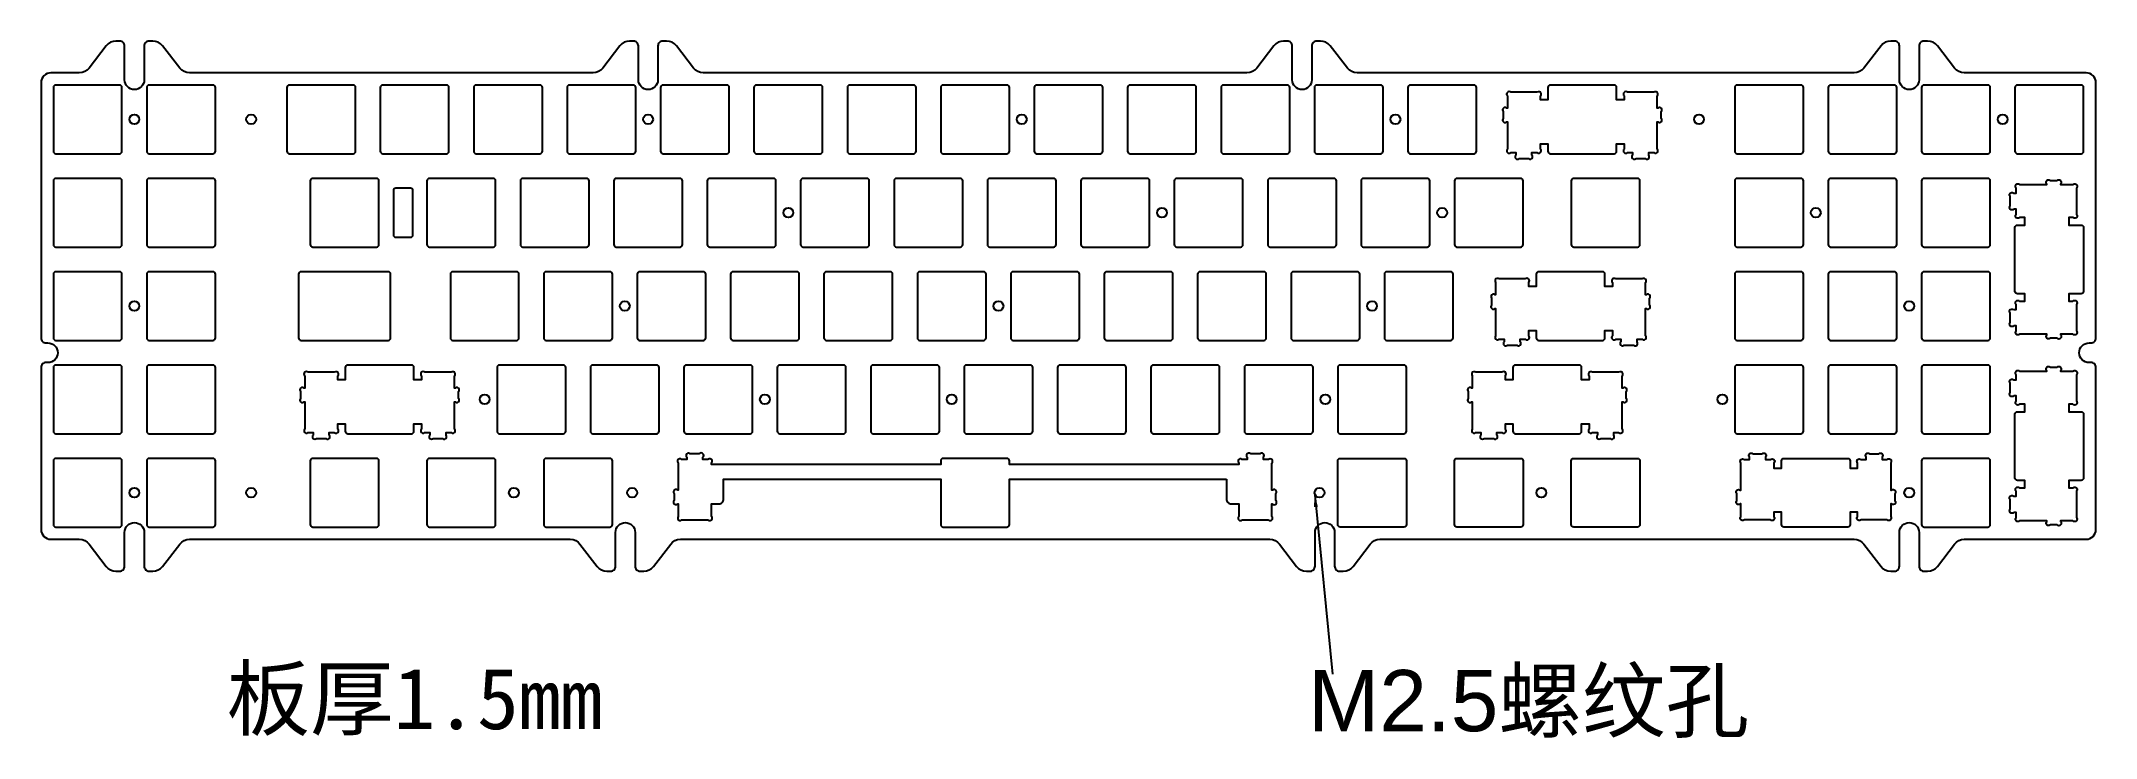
# Model space of a CAD drawing. Header units: millimetres. Extents: x 76 to 495, y 18 to 160.
import ezdxf

# ---------------------------------------------------------------- set-up
doc = ezdxf.new("R2010")
doc.units = ezdxf.units.MM
doc.styles.get("Standard").update_dxf_attribs({"font": 'arial.ttf'})
doc.dimstyles.new('ISO-25', dxfattribs={"dimtxt": 2.5, "dimasz": 2.5, "dimexe": 1.25, "dimexo": 0.625, "dimtad": 1, "dimtxsty": 'Standard', "dimcen": 2.5, "dimadec": 0, "dimazin": 0, "dimtfac": 1, "dimtmove": 0, "dimatfit": 3, "dimfxl": 1, "dimarcsym": 0})

msp = doc.modelspace()

# ---------------------------------------------------------------- linework, layer by layer
at = {"color": 7, "linetype": 'Continuous', "lineweight": 25}
for points in [[(494.82, 107.4), (494.82, 151.3, 0.414214), (492.82, 153.3), (467.98, 153.3, -0.232852), (466, 154.27), (462.5, 158.82, 0.232852), (460.51, 159.8), (459.75, 159.8, 0.414214), (458.75, 158.8), (458.75, 151.9, -1), (454.75, 151.9), (454.75, 158.8, 0.414214), (453.75, 159.8), (452.98, 159.8, 0.232852), (451, 158.82), (447.5, 154.27, -0.232852), (445.51, 153.3), (344.15, 153.3, -0.232852), (342.17, 154.27), (338.67, 158.82, 0.232852), (336.69, 159.8), (335.92, 159.8, 0.414214), (334.92, 158.8), (334.92, 151.9, -1), (330.92, 151.9), (330.92, 158.8, 0.414214), (329.92, 159.8), (329.15, 159.8, 0.232852), (327.17, 158.82), (323.67, 154.27, -0.232852), (321.69, 153.3), (210.8, 153.3, -0.232852), (208.82, 154.27), (205.32, 158.82, 0.232852), (203.34, 159.8), (202.57, 159.8, 0.414214), (201.57, 158.8), (201.57, 151.9, -1), (197.57, 151.9), (197.57, 158.8, 0.414214), (196.57, 159.8), (195.8, 159.8, 0.232852), (193.82, 158.82), (190.32, 154.27, -0.232852), (188.34, 153.3), (106.03, 153.3, -0.232852), (104.05, 154.27), (100.55, 158.82, 0.232852), (98.56, 159.8), (97.8, 159.8, 0.414214), (96.8, 158.8), (96.8, 151.9, -1), (92.8, 151.9), (92.8, 158.8, 0.414214), (91.8, 159.8), (91.03, 159.8, 0.232852), (89.05, 158.82), (85.55, 154.27, -0.232852), (83.56, 153.3), (77.77, 153.3, 0.414214), (75.77, 151.3), (75.77, 107.4)], [(75.77, 107.4), (75.77, 99.17, 0.414214), (76.77, 98.17), (77.17, 98.17, -1), (77.17, 94.17), (76.77, 94.17, 0.414214), (75.77, 93.17), (75.77, 84.94)], [(494.82, 84.94), (494.82, 93.17, 0.414214), (493.82, 94.17), (493.42, 94.17, -1), (493.42, 98.17), (493.82, 98.17, 0.414214), (494.82, 99.17), (494.82, 107.4)], [(75.77, 84.94), (75.77, 60.1, 0.414214), (77.77, 58.1), (83.56, 58.1, -0.232852), (85.55, 57.12), (89.05, 52.57, 0.232852), (91.03, 51.6), (91.8, 51.6, 0.414214), (92.8, 52.6), (92.8, 59.5, -1), (96.8, 59.5), (96.8, 52.6, 0.414214), (97.8, 51.6), (98.56, 51.6, 0.232852), (100.55, 52.57), (104.05, 57.12, -0.232852), (106.03, 58.1), (183.69, 58.1, -0.232852), (185.67, 57.12), (189.17, 52.57, 0.232852), (191.15, 51.6), (191.92, 51.6, 0.414214), (192.92, 52.6), (192.92, 59.5, -1), (196.92, 59.5), (196.92, 52.6, 0.414214), (197.92, 51.6), (198.69, 51.6, 0.232852), (200.67, 52.57), (204.17, 57.12, -0.232852), (206.15, 58.1), (326.34, 58.1, -0.232852), (328.32, 57.12), (331.82, 52.57, 0.232852), (333.8, 51.6), (334.57, 51.6, 0.414214), (335.57, 52.6), (335.57, 59.5, -1), (339.57, 59.5), (339.57, 52.6, 0.414214), (340.57, 51.6), (341.34, 51.6, 0.232852), (343.32, 52.57), (346.82, 57.12, -0.232852), (348.8, 58.1), (445.51, 58.1, -0.232852), (447.5, 57.12), (451, 52.57, 0.232852), (452.98, 51.6), (453.75, 51.6, 0.414214), (454.75, 52.6), (454.75, 59.5, -1), (458.75, 59.5), (458.75, 52.6, 0.414214), (459.75, 51.6), (460.51, 51.6, 0.232852), (462.5, 52.57), (466, 57.12, -0.232852), (467.98, 58.1), (492.82, 58.1, 0.414214), (494.82, 60.1), (494.82, 84.94)]]:
    msp.add_lwpolyline(points, format="xyb", dxfattribs=at)
for points in [[(78.77, 150.8, 0.414214), (78.27, 150.3), (78.27, 137.3, 0.414214), (78.77, 136.8), (91.77, 136.8, 0.414214), (92.27, 137.3), (92.27, 150.3, 0.414214), (91.77, 150.8)], [(97.32, 137.3, 0.414214), (97.82, 136.8), (110.82, 136.8, 0.414214), (111.32, 137.3), (111.32, 150.3, 0.414214), (110.82, 150.8), (97.82, 150.8, 0.414214), (97.32, 150.3)], [(125.9, 137.3, 0.414214), (126.4, 136.8), (139.4, 136.8, 0.414214), (139.9, 137.3), (139.9, 150.3, 0.414214), (139.4, 150.8), (126.4, 150.8, 0.414214), (125.9, 150.3)], [(144.95, 137.3, 0.414214), (145.45, 136.8), (158.45, 136.8, 0.414214), (158.95, 137.3), (158.95, 150.3, 0.414214), (158.45, 150.8), (145.45, 150.8, 0.414214), (144.95, 150.3)], [(164, 137.3, 0.414214), (164.5, 136.8), (177.5, 136.8, 0.414214), (178, 137.3), (178, 150.3, 0.414214), (177.5, 150.8), (164.5, 150.8, 0.414214), (164, 150.3)], [(183.55, 150.8, 0.414214), (183.05, 150.3), (183.05, 137.3, 0.414214), (183.55, 136.8), (196.55, 136.8, 0.414214), (197.05, 137.3), (197.05, 150.3, 0.414214), (196.55, 150.8)], [(202.1, 137.3, 0.414214), (202.6, 136.8), (215.6, 136.8, 0.414214), (216.1, 137.3), (216.1, 150.3, 0.414214), (215.6, 150.8), (202.6, 150.8, 0.414214), (202.1, 150.3)], [(221.15, 137.3, 0.414214), (221.65, 136.8), (234.65, 136.8, 0.414214), (235.15, 137.3), (235.15, 150.3, 0.414214), (234.65, 150.8), (221.65, 150.8, 0.414214), (221.15, 150.3)], [(240.2, 137.3, 0.414214), (240.7, 136.8), (253.7, 136.8, 0.414214), (254.2, 137.3), (254.2, 150.3, 0.414214), (253.7, 150.8), (240.7, 150.8, 0.414214), (240.2, 150.3)], [(259.25, 137.3, 0.414214), (259.75, 136.8), (272.75, 136.8, 0.414214), (273.25, 137.3), (273.25, 150.3, 0.414214), (272.75, 150.8), (259.75, 150.8, 0.414214), (259.25, 150.3)], [(278.3, 137.3, 0.414214), (278.8, 136.8), (291.8, 136.8, 0.414214), (292.3, 137.3), (292.3, 150.3, 0.414214), (291.8, 150.8), (278.8, 150.8, 0.414214), (278.3, 150.3)], [(297.35, 137.3, 0.414214), (297.85, 136.8), (310.85, 136.8, 0.414214), (311.35, 137.3), (311.35, 150.3, 0.414214), (310.85, 150.8), (297.85, 150.8, 0.414214), (297.35, 150.3)], [(316.9, 150.8, 0.414214), (316.4, 150.3), (316.4, 137.3, 0.414214), (316.9, 136.8), (329.9, 136.8, 0.414214), (330.4, 137.3), (330.4, 150.3, 0.414214), (329.9, 150.8)], [(335.45, 137.3, 0.414214), (335.95, 136.8), (348.95, 136.8, 0.414214), (349.45, 137.3), (349.45, 150.3, 0.414214), (348.95, 150.8), (335.95, 150.8, 0.414214), (335.45, 150.3)], [(354.5, 137.3, 0.414214), (355, 136.8), (368, 136.8, 0.414214), (368.5, 137.3), (368.5, 150.3, 0.414214), (368, 150.8), (355, 150.8, 0.414214), (354.5, 150.3)], [(421.17, 137.3, 0.414214), (421.67, 136.8), (434.67, 136.8, 0.414214), (435.17, 137.3), (435.17, 150.3, 0.414214), (434.67, 150.8), (421.67, 150.8, 0.414214), (421.17, 150.3)], [(440.72, 150.8, 0.414214), (440.22, 150.3), (440.22, 137.3, 0.414214), (440.72, 136.8), (453.72, 136.8, 0.414214), (454.22, 137.3), (454.22, 150.3, 0.414214), (453.72, 150.8)], [(459.27, 137.3, 0.414214), (459.77, 136.8), (472.77, 136.8, 0.414214), (473.27, 137.3), (473.27, 150.3, 0.414214), (472.77, 150.8), (459.77, 150.8, 0.414214), (459.27, 150.3)], [(478.32, 137.3, 0.414214), (478.82, 136.8), (491.82, 136.8, 0.414214), (492.32, 137.3), (492.32, 150.3, 0.414214), (491.82, 150.8), (478.82, 150.8, 0.414214), (478.32, 150.3)], [(78.27, 118.25, 0.414214), (78.77, 117.75), (91.77, 117.75, 0.414214), (92.27, 118.25), (92.27, 131.25, 0.414214), (91.77, 131.75), (78.77, 131.75, 0.414214), (78.27, 131.25)], [(97.32, 118.25, 0.414214), (97.82, 117.75), (110.82, 117.75, 0.414214), (111.32, 118.25), (111.32, 131.25, 0.414214), (110.82, 131.75), (97.82, 131.75, 0.414214), (97.32, 131.25)], [(130.66, 118.25, 0.414214), (131.16, 117.75), (144.16, 117.75, 0.414214), (144.66, 118.25), (144.66, 131.25, 0.414214), (144.16, 131.75), (131.16, 131.75, 0.414214), (130.66, 131.25)], [(154.47, 118.25, 0.414214), (154.97, 117.75), (167.97, 117.75, 0.414214), (168.47, 118.25), (168.47, 131.25, 0.414214), (167.97, 131.75), (154.97, 131.75, 0.414214), (154.47, 131.25)], [(173.52, 118.25, 0.414214), (174.02, 117.75), (187.02, 117.75, 0.414214), (187.52, 118.25), (187.52, 131.25, 0.414214), (187.02, 131.75), (174.02, 131.75, 0.414214), (173.52, 131.25)], [(192.57, 118.25, 0.414214), (193.07, 117.75), (206.07, 117.75, 0.414214), (206.57, 118.25), (206.57, 131.25, 0.414214), (206.07, 131.75), (193.07, 131.75, 0.414214), (192.57, 131.25)], [(211.62, 118.25, 0.414214), (212.12, 117.75), (225.12, 117.75, 0.414214), (225.62, 118.25), (225.62, 131.25, 0.414214), (225.12, 131.75), (212.12, 131.75, 0.414214), (211.62, 131.25)], [(230.67, 118.25, 0.414214), (231.17, 117.75), (244.17, 117.75, 0.414214), (244.67, 118.25), (244.67, 131.25, 0.414214), (244.17, 131.75), (231.17, 131.75, 0.414214), (230.67, 131.25)], [(249.72, 118.25, 0.414214), (250.22, 117.75), (263.22, 117.75, 0.414214), (263.72, 118.25), (263.72, 131.25, 0.414214), (263.22, 131.75), (250.22, 131.75, 0.414214), (249.72, 131.25)], [(268.77, 118.25, 0.414214), (269.27, 117.75), (282.27, 117.75, 0.414214), (282.77, 118.25), (282.77, 131.25, 0.414214), (282.27, 131.75), (269.27, 131.75, 0.414214), (268.77, 131.25)], [(287.82, 118.25, 0.414214), (288.32, 117.75), (301.32, 117.75, 0.414214), (301.82, 118.25), (301.82, 131.25, 0.414214), (301.32, 131.75), (288.32, 131.75, 0.414214), (287.82, 131.25)], [(306.87, 118.25, 0.414214), (307.37, 117.75), (320.37, 117.75, 0.414214), (320.87, 118.25), (320.87, 131.25, 0.414214), (320.37, 131.75), (307.37, 131.75, 0.414214), (306.87, 131.25)], [(325.92, 118.25, 0.414214), (326.42, 117.75), (339.42, 117.75, 0.414214), (339.92, 118.25), (339.92, 131.25, 0.414214), (339.42, 131.75), (326.42, 131.75, 0.414214), (325.92, 131.25)], [(344.97, 118.25, 0.414214), (345.47, 117.75), (358.47, 117.75, 0.414214), (358.97, 118.25), (358.97, 131.25, 0.414214), (358.47, 131.75), (345.47, 131.75, 0.414214), (344.97, 131.25)], [(364.02, 118.25, 0.414214), (364.52, 117.75), (377.52, 117.75, 0.414214), (378.02, 118.25), (378.02, 131.25, 0.414214), (377.52, 131.75), (364.52, 131.75, 0.414214), (364.02, 131.25)], [(387.83, 118.25, 0.414214), (388.33, 117.75), (401.33, 117.75, 0.414214), (401.83, 118.25), (401.83, 131.25, 0.414214), (401.33, 131.75), (388.33, 131.75, 0.414214), (387.83, 131.25)], [(421.17, 118.25, 0.414214), (421.67, 117.75), (434.67, 117.75, 0.414214), (435.17, 118.25), (435.17, 131.25, 0.414214), (434.67, 131.75), (421.67, 131.75, 0.414214), (421.17, 131.25)], [(440.22, 118.25, 0.414214), (440.72, 117.75), (453.72, 117.75, 0.414214), (454.22, 118.25), (454.22, 131.25, 0.414214), (453.72, 131.75), (440.72, 131.75, 0.414214), (440.22, 131.25)], [(459.27, 118.25, 0.414214), (459.77, 117.75), (472.77, 117.75, 0.414214), (473.27, 118.25), (473.27, 131.25, 0.414214), (472.77, 131.75), (459.77, 131.75, 0.414214), (459.27, 131.25)], [(91.77, 98.7, 0.414214), (92.27, 99.2), (92.27, 112.2, 0.414214), (91.77, 112.7), (78.77, 112.7, 0.414214), (78.27, 112.2), (78.27, 99.2, 0.414214), (78.77, 98.7)], [(97.32, 99.2, 0.414214), (97.82, 98.7), (110.82, 98.7, 0.414214), (111.32, 99.2), (111.32, 112.2, 0.414214), (110.82, 112.7), (97.82, 112.7, 0.414214), (97.32, 112.2)], [(128.78, 112.7, 0.414214), (128.28, 112.2), (128.28, 99.2, 0.414214), (128.78, 98.7), (146.54, 98.7, 0.414214), (147.04, 99.2), (147.04, 112.2, 0.414214), (146.54, 112.7)], [(159.23, 99.2, 0.414214), (159.73, 98.7), (172.73, 98.7, 0.414214), (173.23, 99.2), (173.23, 112.2, 0.414214), (172.73, 112.7), (159.73, 112.7, 0.414214), (159.23, 112.2)], [(178.28, 99.2, 0.414214), (178.78, 98.7), (191.78, 98.7, 0.414214), (192.28, 99.2), (192.28, 112.2, 0.414214), (191.78, 112.7), (178.78, 112.7, 0.414214), (178.28, 112.2)], [(197.33, 99.2, 0.414214), (197.83, 98.7), (210.83, 98.7, 0.414214), (211.33, 99.2), (211.33, 112.2, 0.414214), (210.83, 112.7), (197.83, 112.7, 0.414214), (197.33, 112.2)], [(216.38, 99.2, 0.414214), (216.88, 98.7), (229.88, 98.7, 0.414214), (230.38, 99.2), (230.38, 112.2, 0.414214), (229.88, 112.7), (216.88, 112.7, 0.414214), (216.38, 112.2)], [(235.43, 99.2, 0.414214), (235.93, 98.7), (248.93, 98.7, 0.414214), (249.43, 99.2), (249.43, 112.2, 0.414214), (248.93, 112.7), (235.93, 112.7, 0.414214), (235.43, 112.2)], [(254.48, 99.2, 0.414214), (254.98, 98.7), (267.98, 98.7, 0.414214), (268.48, 99.2), (268.48, 112.2, 0.414214), (267.98, 112.7), (254.98, 112.7, 0.414214), (254.48, 112.2)], [(273.53, 99.2, 0.414214), (274.03, 98.7), (287.03, 98.7, 0.414214), (287.53, 99.2), (287.53, 112.2, 0.414214), (287.03, 112.7), (274.03, 112.7, 0.414214), (273.53, 112.2)], [(292.58, 99.2, 0.414214), (293.08, 98.7), (306.08, 98.7, 0.414214), (306.58, 99.2), (306.58, 112.2, 0.414214), (306.08, 112.7), (293.08, 112.7, 0.414214), (292.58, 112.2)], [(311.63, 99.2, 0.414214), (312.13, 98.7), (325.13, 98.7, 0.414214), (325.63, 99.2), (325.63, 112.2, 0.414214), (325.13, 112.7), (312.13, 112.7, 0.414214), (311.63, 112.2)], [(330.68, 99.2, 0.414214), (331.18, 98.7), (344.18, 98.7, 0.414214), (344.68, 99.2), (344.68, 112.2, 0.414214), (344.18, 112.7), (331.18, 112.7, 0.414214), (330.68, 112.2)], [(349.73, 99.2, 0.414214), (350.23, 98.7), (363.23, 98.7, 0.414214), (363.73, 99.2), (363.73, 112.2, 0.414214), (363.23, 112.7), (350.23, 112.7, 0.414214), (349.73, 112.2)], [(421.17, 99.2, 0.414214), (421.67, 98.7), (434.67, 98.7, 0.414214), (435.17, 99.2), (435.17, 112.2, 0.414214), (434.67, 112.7), (421.67, 112.7, 0.414214), (421.17, 112.2)], [(440.22, 99.2, 0.414214), (440.72, 98.7), (453.72, 98.7, 0.414214), (454.22, 99.2), (454.22, 112.2, 0.414214), (453.72, 112.7), (440.72, 112.7, 0.414214), (440.22, 112.2)], [(459.27, 99.2, 0.414214), (459.77, 98.7), (472.77, 98.7, 0.414214), (473.27, 99.2), (473.27, 112.2, 0.414214), (472.77, 112.7), (459.77, 112.7, 0.414214), (459.27, 112.2)], [(78.27, 80.15, 0.414214), (78.77, 79.65), (91.77, 79.65, 0.414214), (92.27, 80.15), (92.27, 93.15, 0.414214), (91.77, 93.65), (78.77, 93.65, 0.414214), (78.27, 93.15)], [(97.32, 80.15, 0.414214), (97.82, 79.65), (110.82, 79.65, 0.414214), (111.32, 80.15), (111.32, 93.15, 0.414214), (110.82, 93.65), (97.82, 93.65, 0.414214), (97.32, 93.15)], [(168.76, 80.15, 0.414214), (169.26, 79.65), (182.26, 79.65, 0.414214), (182.76, 80.15), (182.76, 93.15, 0.414214), (182.26, 93.65), (169.26, 93.65, 0.414214), (168.76, 93.15)], [(187.81, 80.15, 0.414214), (188.31, 79.65), (201.31, 79.65, 0.414214), (201.81, 80.15), (201.81, 93.15, 0.414214), (201.31, 93.65), (188.31, 93.65, 0.414214), (187.81, 93.15)], [(206.86, 80.15, 0.414214), (207.36, 79.65), (220.36, 79.65, 0.414214), (220.86, 80.15), (220.86, 93.15, 0.414214), (220.36, 93.65), (207.36, 93.65, 0.414214), (206.86, 93.15)], [(225.91, 80.15, 0.414214), (226.41, 79.65), (239.41, 79.65, 0.414214), (239.91, 80.15), (239.91, 93.15, 0.414214), (239.41, 93.65), (226.41, 93.65, 0.414214), (225.91, 93.15)], [(244.96, 80.15, 0.414214), (245.46, 79.65), (258.46, 79.65, 0.414214), (258.96, 80.15), (258.96, 93.15, 0.414214), (258.46, 93.65), (245.46, 93.65, 0.414214), (244.96, 93.15)], [(264.01, 80.15, 0.414214), (264.51, 79.65), (277.51, 79.65, 0.414214), (278.01, 80.15), (278.01, 93.15, 0.414214), (277.51, 93.65), (264.51, 93.65, 0.414214), (264.01, 93.15)], [(283.06, 80.15, 0.414214), (283.56, 79.65), (296.56, 79.65, 0.414214), (297.06, 80.15), (297.06, 93.15, 0.414214), (296.56, 93.65), (283.56, 93.65, 0.414214), (283.06, 93.15)], [(302.11, 80.15, 0.414214), (302.61, 79.65), (315.61, 79.65, 0.414214), (316.11, 80.15), (316.11, 93.15, 0.414214), (315.61, 93.65), (302.61, 93.65, 0.414214), (302.11, 93.15)], [(321.16, 80.15, 0.414214), (321.66, 79.65), (334.66, 79.65, 0.414214), (335.16, 80.15), (335.16, 93.15, 0.414214), (334.66, 93.65), (321.66, 93.65, 0.414214), (321.16, 93.15)], [(340.21, 80.15, 0.414214), (340.71, 79.65), (353.71, 79.65, 0.414214), (354.21, 80.15), (354.21, 93.15, 0.414214), (353.71, 93.65), (340.71, 93.65, 0.414214), (340.21, 93.15)], [(421.17, 80.15, 0.414214), (421.67, 79.65), (434.67, 79.65, 0.414214), (435.17, 80.15), (435.17, 93.15, 0.414214), (434.67, 93.65), (421.67, 93.65, 0.414214), (421.17, 93.15)], [(440.22, 80.15, 0.414214), (440.72, 79.65), (453.72, 79.65, 0.414214), (454.22, 80.15), (454.22, 93.15, 0.414214), (453.72, 93.65), (440.72, 93.65, 0.414214), (440.22, 93.15)], [(459.27, 80.15, 0.414214), (459.77, 79.65), (472.77, 79.65, 0.414214), (473.27, 80.15), (473.27, 93.15, 0.414214), (472.77, 93.65), (459.77, 93.65, 0.414214), (459.27, 93.15)], [(92.27, 74.1, 0.414214), (91.77, 74.6), (78.77, 74.6, 0.414214), (78.27, 74.1), (78.27, 61.1, 0.414214), (78.77, 60.6), (91.77, 60.6, 0.414214), (92.27, 61.1)], [(110.82, 60.6, 0.414214), (111.32, 61.1), (111.32, 74.1, 0.414214), (110.82, 74.6), (97.82, 74.6, 0.414214), (97.32, 74.1), (97.32, 61.1, 0.414214), (97.82, 60.6)], [(130.66, 61.1, 0.414214), (131.16, 60.6), (144.16, 60.6, 0.414214), (144.66, 61.1), (144.66, 74.1, 0.414214), (144.16, 74.6), (131.16, 74.6, 0.414214), (130.66, 74.1)], [(154.47, 61.1, 0.414214), (154.97, 60.6), (167.97, 60.6, 0.414214), (168.47, 61.1), (168.47, 74.1, 0.414214), (167.97, 74.6), (154.97, 74.6, 0.414214), (154.47, 74.1)], [(178.28, 61.1, 0.414214), (178.78, 60.6), (191.78, 60.6, 0.414214), (192.28, 61.1), (192.28, 74.1, 0.414214), (191.78, 74.6), (178.78, 74.6, 0.414214), (178.28, 74.1)], [(354.21, 61.1, -0.414214), (353.71, 60.6), (340.71, 60.6, -0.414214), (340.21, 61.1), (340.21, 74.1, -0.414214), (340.71, 74.6), (353.71, 74.6, -0.414214), (354.21, 74.1)], [(378.02, 61.1, -0.414214), (377.52, 60.6), (364.52, 60.6, -0.414214), (364.02, 61.1), (364.02, 74.1, -0.414214), (364.52, 74.6), (377.52, 74.6, -0.414214), (378.02, 74.1)], [(401.83, 61.1, -0.414214), (401.33, 60.6), (388.33, 60.6, -0.414214), (387.83, 61.1), (387.83, 74.1, -0.414214), (388.33, 74.6), (401.33, 74.6, -0.414214), (401.83, 74.1)], [(472.77, 60.6, 0.414214), (473.27, 61.1), (473.27, 74.1, 0.414214), (472.77, 74.6), (459.77, 74.6, 0.414214), (459.27, 74.1), (459.27, 61.1, 0.414214), (459.77, 60.6)]]:
    msp.add_lwpolyline(points, format="xyb", close=True, dxfattribs=at)
at = {"color": 3}
for points in [[(398.6, 137.73, 1), (399.3, 137.03), (400.32, 137.03), (400.32, 136.53, 1), (401.03, 135.83), (402.91, 135.83, 1.000141), (403.62, 136.53), (403.62, 137.03), (404.64, 137.03, 1.000141), (405.35, 137.73), (405.35, 143.3), (405.46, 143.3, 1.000099), (406.17, 144), (406.17, 145.39, 1.000099), (405.46, 146.09), (405.35, 146.09), (405.35, 148.62, 1.000141), (404.64, 149.33), (399.3, 149.33, 1), (398.6, 148.62), (398.6, 147.8), (397.07, 147.8), (397.07, 150.3, 0.414214), (396.57, 150.8), (383.57, 150.8, 0.414214), (383.07, 150.3), (383.07, 147.8), (381.55, 147.8), (381.55, 148.62, 1), (380.84, 149.33), (375.5, 149.33, 1), (374.8, 148.62), (374.8, 146.09), (374.68, 146.09, 1), (373.97, 145.39), (373.97, 144, 1), (374.68, 143.3), (374.8, 143.3), (374.8, 137.73, 1), (375.5, 137.03), (376.52, 137.03), (376.52, 136.53, 1), (377.23, 135.83), (379.11, 135.83, 1.000141), (379.82, 136.53), (379.82, 137.03), (380.84, 137.03, 1), (381.55, 137.73), (381.55, 138.8), (383.07, 138.8), (383.07, 137.3, 0.414214), (383.57, 136.8), (396.57, 136.8, 0.414214), (397.07, 137.3), (397.07, 138.8), (398.6, 138.8)], [(479.26, 123.75, -1), (478.55, 124.45), (478.55, 125.47), (478.06, 125.47, -1), (477.35, 126.18), (477.35, 128.06, -1.000141), (478.06, 128.77), (478.55, 128.77), (478.55, 129.79, -1.000141), (479.26, 130.5), (484.82, 130.5), (484.82, 130.61, -1.000099), (485.53, 131.32), (486.91, 131.32, -1.000099), (487.62, 130.61), (487.62, 130.5), (490.14, 130.5, -1.000141), (490.85, 129.79), (490.85, 124.45, -1), (490.14, 123.75), (489.32, 123.75), (489.32, 122.22), (491.82, 122.22, -0.414214), (492.32, 121.72), (492.32, 108.72, -0.414214), (491.82, 108.22), (489.32, 108.22), (489.32, 106.7), (490.14, 106.7, -1), (490.85, 105.99), (490.85, 100.65, -1), (490.14, 99.95), (487.62, 99.95), (487.62, 99.83, -1), (486.91, 99.12), (485.53, 99.12, -1), (484.82, 99.83), (484.82, 99.95), (479.26, 99.95, -1), (478.55, 100.65), (478.55, 101.67), (478.06, 101.67, -1), (477.35, 102.38), (477.35, 104.26, -1.000141), (478.06, 104.97), (478.55, 104.97), (478.55, 105.99, -1), (479.26, 106.7), (480.32, 106.7), (480.32, 108.22), (478.82, 108.22, -0.414214), (478.32, 108.72), (478.32, 121.72, -0.414214), (478.82, 122.22), (480.32, 122.22), (480.32, 123.75)], [(148.11, 119.75), (151.11, 119.75, 0.414214), (151.61, 120.25), (151.61, 129.25, 0.414214), (151.11, 129.75), (148.11, 129.75, 0.414214), (147.61, 129.25), (147.61, 120.25, 0.414214)], [(396.21, 99.63, 1), (396.92, 98.93), (397.94, 98.93), (397.94, 98.43, 1), (398.65, 97.73), (400.53, 97.73, 1.000141), (401.24, 98.43), (401.24, 98.93), (402.26, 98.93, 1.000141), (402.96, 99.63), (402.96, 105.2), (403.08, 105.2, 1.000099), (403.79, 105.9), (403.79, 107.29, 1.000099), (403.08, 107.99), (402.96, 107.99), (402.96, 110.52, 1.000141), (402.26, 111.23), (396.92, 111.23, 1), (396.21, 110.52), (396.21, 109.7), (394.69, 109.7), (394.69, 112.2, 0.414214), (394.19, 112.7), (381.19, 112.7, 0.414214), (380.69, 112.2), (380.69, 109.7), (379.16, 109.7), (379.16, 110.52, 1), (378.46, 111.23), (373.12, 111.23, 1), (372.41, 110.52), (372.41, 107.99), (372.3, 107.99, 1), (371.59, 107.29), (371.59, 105.9, 1), (372.3, 105.2), (372.41, 105.2), (372.41, 99.63, 1), (373.12, 98.93), (374.14, 98.93), (374.14, 98.43, 1), (374.85, 97.73), (376.73, 97.73, 1.000141), (377.44, 98.43), (377.44, 98.93), (378.46, 98.93, 1), (379.16, 99.63), (379.16, 100.7), (380.69, 100.7), (380.69, 99.2, 0.414214), (381.19, 98.7), (394.19, 98.7, 0.414214), (394.69, 99.2), (394.69, 100.7), (396.21, 100.7)], [(153.33, 80.58, 1), (154.03, 79.88), (155.05, 79.88), (155.05, 79.38, 1), (155.76, 78.68), (157.64, 78.68, 1.000141), (158.35, 79.38), (158.35, 79.88), (159.37, 79.88, 1.000141), (160.08, 80.58), (160.08, 86.15), (160.2, 86.15, 1.000099), (160.9, 86.85), (160.9, 88.24, 1.000099), (160.2, 88.94), (160.08, 88.94), (160.08, 91.47, 1.000141), (159.37, 92.18), (154.03, 92.18, 1), (153.33, 91.47), (153.33, 90.65), (151.8, 90.65), (151.8, 93.15, 0.414214), (151.3, 93.65), (138.3, 93.65, 0.414214), (137.8, 93.15), (137.8, 90.65), (136.28, 90.65), (136.28, 91.47, 1), (135.57, 92.18), (130.23, 92.18, 1), (129.53, 91.47), (129.53, 88.94), (129.41, 88.94, 1), (128.7, 88.24), (128.7, 86.85, 1), (129.41, 86.15), (129.53, 86.15), (129.53, 80.58, 1), (130.23, 79.88), (131.25, 79.88), (131.25, 79.38, 1), (131.96, 78.68), (133.84, 78.68, 1.000141), (134.55, 79.38), (134.55, 79.88), (135.57, 79.88, 1), (136.28, 80.58), (136.28, 81.65), (137.8, 81.65), (137.8, 80.15, 0.414214), (138.3, 79.65), (151.3, 79.65, 0.414214), (151.8, 80.15), (151.8, 81.65), (153.33, 81.65)], [(391.45, 80.58, 1), (392.16, 79.88), (393.18, 79.88), (393.18, 79.38, 1), (393.88, 78.68), (395.77, 78.68, 1.000141), (396.48, 79.38), (396.48, 79.88), (397.49, 79.88, 1.000141), (398.2, 80.58), (398.2, 86.15), (398.32, 86.15, 1.000099), (399.03, 86.85), (399.03, 88.24, 1.000099), (398.32, 88.94), (398.2, 88.94), (398.2, 91.47, 1.000141), (397.49, 92.18), (392.16, 92.18, 1), (391.45, 91.47), (391.45, 90.65), (389.93, 90.65), (389.93, 93.15, 0.414214), (389.43, 93.65), (376.43, 93.65, 0.414214), (375.93, 93.15), (375.93, 90.65), (374.4, 90.65), (374.4, 91.47, 1), (373.69, 92.18), (368.36, 92.18, 1), (367.65, 91.47), (367.65, 88.94), (367.53, 88.94, 1), (366.83, 88.24), (366.83, 86.85, 1), (367.53, 86.15), (367.65, 86.15), (367.65, 80.58, 1), (368.36, 79.88), (369.38, 79.88), (369.38, 79.38, 1), (370.08, 78.68), (371.97, 78.68, 1.000141), (372.68, 79.38), (372.68, 79.88), (373.69, 79.88, 1), (374.4, 80.58), (374.4, 81.65), (375.93, 81.65), (375.93, 80.15, 0.414214), (376.43, 79.65), (389.43, 79.65, 0.414214), (389.93, 80.15), (389.93, 81.65), (391.45, 81.65)], [(479.26, 85.65, -1), (478.55, 86.35), (478.55, 87.37), (478.06, 87.37, -1), (477.35, 88.08), (477.35, 89.96, -1.000141), (478.06, 90.67), (478.55, 90.67), (478.55, 91.69, -1.000141), (479.26, 92.4), (484.82, 92.4), (484.82, 92.51, -1.000099), (485.53, 93.22), (486.91, 93.22, -1.000099), (487.62, 92.51), (487.62, 92.4), (490.14, 92.4, -1.000141), (490.85, 91.69), (490.85, 86.35, -1), (490.14, 85.65), (489.32, 85.65), (489.32, 84.12), (491.82, 84.12, -0.414214), (492.32, 83.62), (492.32, 70.62, -0.414214), (491.82, 70.12), (489.32, 70.12), (489.32, 68.6), (490.14, 68.6, -1), (490.85, 67.89), (490.85, 62.55, -1), (490.14, 61.85), (487.62, 61.85), (487.62, 61.73, -1), (486.91, 61.02), (485.53, 61.02, -1), (484.82, 61.73), (484.82, 61.85), (479.26, 61.85, -1), (478.55, 62.55), (478.55, 63.57), (478.06, 63.57, -1), (477.35, 64.28), (477.35, 66.16, -1.000141), (478.06, 66.87), (478.55, 66.87), (478.55, 67.89, -1), (479.26, 68.6), (480.32, 68.6), (480.32, 70.12), (478.82, 70.12, -0.414214), (478.32, 70.62), (478.32, 83.62, -0.414214), (478.82, 84.12), (480.32, 84.12), (480.32, 85.65)], [(317.52, 70.37), (317.52, 66.3, 0.414214), (318.52, 65.3), (320.02, 65.3), (320.02, 62.77, 1), (320.73, 62.07), (326.06, 62.07, 1), (326.77, 62.77), (326.77, 65.3), (326.89, 65.3, 1), (327.6, 66), (327.6, 67.39, 1), (326.89, 68.1), (326.77, 68.1), (326.77, 73.66, 1), (326.06, 74.37), (325.04, 74.37), (325.04, 74.86, 1), (324.34, 75.56), (322.45, 75.56, 1.000141), (321.75, 74.86), (321.75, 74.37), (320.73, 74.37, 1), (320.02, 73.66), (320.02, 73.37), (273.25, 73.37), (273.25, 74.1, 0.414214), (272.75, 74.6), (259.75, 74.6, 0.414214), (259.25, 74.1), (259.25, 73.37), (212.47, 73.37), (212.47, 73.66, 1), (211.76, 74.37), (210.75, 74.37), (210.75, 74.86, 1), (210.04, 75.57), (208.15, 75.57, 1.000141), (207.45, 74.86), (207.45, 74.37), (206.43, 74.37, 1.000141), (205.72, 73.66), (205.72, 68.1), (205.6, 68.1, 1.000099), (204.9, 67.39), (204.9, 66, 1.000099), (205.6, 65.3), (205.72, 65.3), (205.72, 62.77, 1.000141), (206.43, 62.07), (211.76, 62.07, 1), (212.47, 62.77), (212.47, 65.3), (213.97, 65.3, 0.414214), (214.97, 66.3), (214.97, 70.37), (259.25, 70.37), (259.25, 61.1, 0.414214), (259.75, 60.6), (272.75, 60.6, 0.414214), (273.25, 61.1), (273.25, 70.37)], [(446.22, 73.66, -1), (446.93, 74.37), (447.95, 74.37), (447.95, 74.86, -1), (448.65, 75.56), (450.54, 75.56, -1.000141), (451.25, 74.86), (451.25, 74.37), (452.26, 74.37, -1.000141), (452.97, 73.66), (452.97, 68.1), (453.09, 68.1, -1.000099), (453.8, 67.39), (453.8, 66, -1.000099), (453.09, 65.3), (452.97, 65.3), (452.97, 62.77, -1.000141), (452.26, 62.07), (446.93, 62.07, -1), (446.22, 62.77), (446.22, 63.6), (444.7, 63.6), (444.7, 61.1, -0.414214), (444.2, 60.6), (431.2, 60.6, -0.414214), (430.7, 61.1), (430.7, 63.6), (429.17, 63.6), (429.17, 62.77, -1), (428.46, 62.07), (423.13, 62.07, -1), (422.42, 62.77), (422.42, 65.3), (422.3, 65.3, -1), (421.6, 66), (421.6, 67.39, -1), (422.3, 68.1), (422.42, 68.1), (422.42, 73.66, -1), (423.13, 74.37), (424.15, 74.37), (424.15, 74.86, -1), (424.85, 75.56), (426.74, 75.56, -1.000141), (427.45, 74.86), (427.45, 74.37), (428.46, 74.37, -1), (429.17, 73.66), (429.17, 72.6), (430.7, 72.6), (430.7, 74.1, -0.414214), (431.2, 74.6), (444.2, 74.6, -0.414214), (444.7, 74.1), (444.7, 72.6), (446.22, 72.6)]]:
    msp.add_lwpolyline(points, format="xyb", close=True, dxfattribs=at)
at = {"color": 1, "linetype": 'Continuous', "lineweight": 25}
for centre in [(94.8, 143.8), (118.61, 143.8), (199.57, 143.8), (275.77, 143.8), (351.97, 143.8), (413.88, 143.8), (475.8, 143.8), (228.16, 124.75), (304.35, 124.75), (361.5, 124.75), (437.7, 124.75), (94.8, 105.7), (194.81, 105.7), (271.01, 105.7), (347.21, 105.7), (456.75, 105.7), (166.23, 86.65), (223.38, 86.65), (261.48, 86.65), (337.68, 86.65), (418.65, 86.65), (94.8, 67.6), (118.61, 67.6), (172.19, 67.6), (196.31, 67.6), (336.49, 67.6), (381.74, 67.6), (456.75, 67.6)]:
    msp.add_circle(centre, 1, dxfattribs=at)

# ---------------------------------------------------------------- texts
at = {"insert": (113.58, 31.84), "char_height": 12.5, "attachment_point": 1}
msp.add_mtext_dynamic_manual_height_columns('{\\fSimSun|b0|i0|c134|p2;板厚1.5mm   }', width=445.7313, gutter_width=62.5, heights=[0], dxfattribs=at)
at = {"color": 1, "insert": (329.29, 31.41), "char_height": 12.5, "width": 101.3632, "attachment_point": 1}
msp.add_mtext(' M2.5螺纹孔', dxfattribs=at)

# ---------------------------------------------------------------- leaders
at = {"color": 1}
msp.add_leader([(335.5, 67.19), (339.16, 30.55)], dimstyle='ISO-25', override={"dimgap": 0.625, "dimtad": 0}, dxfattribs=at)

doc.saveas('drawing.dxf')
